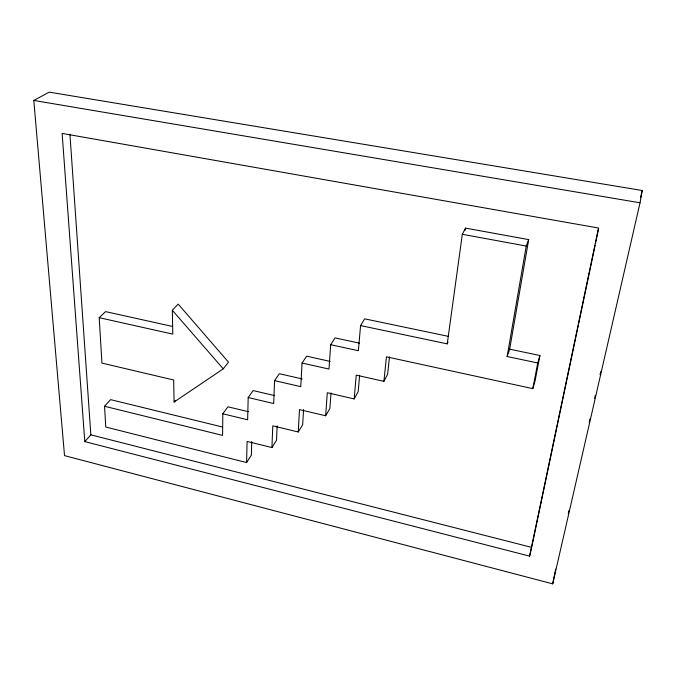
<?xml version="1.0" encoding="UTF-8"?>
<svg xmlns="http://www.w3.org/2000/svg" width="676" height="676" viewBox="0 0 676 676"><rect width="100%" height="100%" fill="white"/><g stroke="black" fill="none" stroke-linecap="round" stroke-linejoin="round"><path stroke-width="1.01" d="M248.422 411.701L227.922 406.8L222.81 413.788L222.598 435.395L104.535 406.259L105.786 427.038L246.579 462.553L251.354 455.21L251.734 441.563M246.579 462.553L247.103 441.445L271.921 447.563L276.526 440.237L277.135 425.838M274.346 395.536L253.128 390.584L248.185 397.539L247.636 419.779L222.81 413.788M271.921 447.563L272.783 425.846L298.26 431.989L302.679 424.672L303.558 409.521M302.29 378.94L279.349 373.718L274.583 380.639L273.67 403.538L248.185 397.539M298.26 431.989L299.493 409.622L325.655 415.782L329.88 408.498L331.02 392.883M330.201 361.398L306.634 356.167L302.062 363.037L300.761 386.647L274.583 380.639M325.655 415.782L327.294 392.739L354.182 398.916L358.179 391.657L359.64 375.248M359.395 343.138L335.042 337.899L330.699 344.701L328.975 369.054L302.062 363.037M354.182 398.916L356.252 375.155L383.9 381.34L387.652 374.124L389.469 356.886M448.365 336.352L364.668 318.844L360.57 325.579L358.381 350.717L330.699 344.701M383.9 381.34L386.435 356.818L532.823 388.641L535.037 380.985L539.921 355.5L509.662 349.171L507.127 356.514L537.733 362.97L539.921 355.5M360.57 325.579L447.242 343.873L462.316 234.293L465.51 228.108L528.691 239.608L509.662 349.171M465.223 230.195L465.51 228.108M507.127 356.514L526.241 246.039L528.691 239.608M640.037 202.8L642.2 190.505L49.23 92.139L33.8 100.445L64.524 455.632L552.706 583.861L640.037 202.8L33.8 100.445M532.823 388.641L537.733 362.97M552.706 583.861L555.672 569.023M529.595 556.137L598.505 228.023L62.124 133.409L84.787 441.597L529.595 556.137L531.649 547.374L90.846 434.837L84.787 441.597M531.868 546.343L578.225 325.739M578.656 323.677L595.125 245.329M595.556 243.275L598.59 228.843M568.271 513.583L568.981 510.498M589.227 422.01L589.928 418.926M594.643 398.35L595.345 395.257M600.06 374.681L600.761 371.597M640.552 197.713L642.2 190.505M447.242 343.873L448.036 342.098M223.249 368.851L228.488 362.142L178.194 304.099L172.338 310.267L172.794 334.13L99.195 317.678L101.932 363.096L173.664 379.988L174.087 402.034L223.249 368.851L172.338 310.267M174.087 402.034L175.312 400.53M104.535 406.259L110.585 399.634L222.556 427.029M99.195 317.678L105.608 311.619L172.397 326.423M462.316 234.293L526.241 246.039M69.924 134.127L90.846 434.837"/></g></svg>
